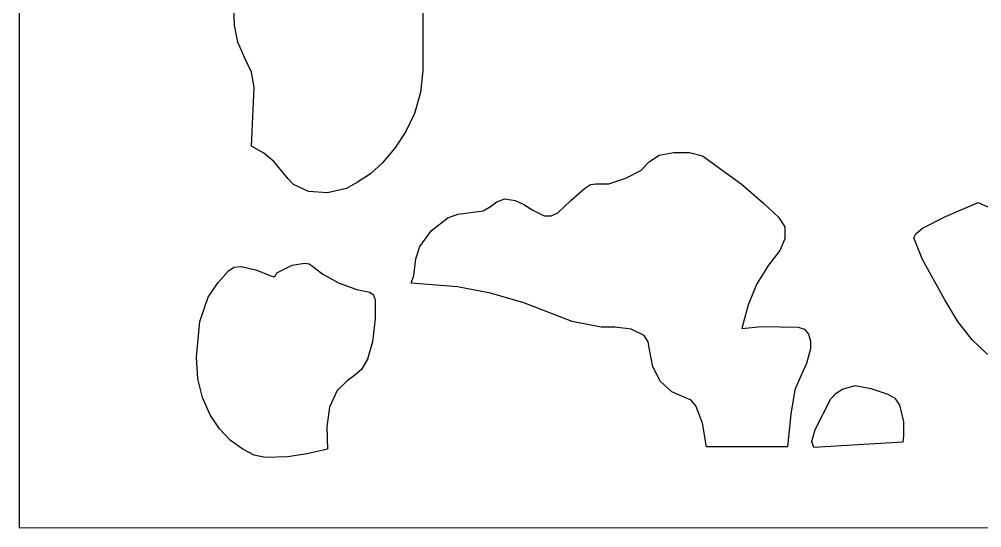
# Model space of a CAD drawing. Header units: centimetres. Extents: x -27 to -21, y -9 to 9.
# Drawn here: x -26.999 to -23.871, y -8.995 to -7.344 of the extents above; entities that cross this region are included whole.
import ezdxf

# ---------------------------------------------------------------- set-up
doc = ezdxf.new("R2010")
doc.units = ezdxf.units.CM
doc.header["$MEASUREMENT"] = 0
doc.layers.add('layer 1', color=7, linetype='Continuous')

msp = doc.modelspace()

# ---------------------------------------------------------------- linework, layer by layer
at = {"layer": 'layer 1', "color": 250, "lineweight": 30}
for points, knots in [([(-21.00043, -8.99444), (-21.00043, -8.99444), (-26.99914, -8.99536), (-26.99914, -8.99536), (-26.99914, -8.99536), (-26.99914, -8.99536), (-26.99914, 9.00077), (-26.99914, 9.00077), (-26.99914, 9.00077), (-26.99914, 9.00077), (-21.00043, 9.00077), (-21.00043, 9.00077), (-21.00043, 9.00077), (-21.00043, 9.00077), (-21.00043, -8.99444), (-21.00043, -8.99444)], [0, 0, 0, 0, 0.2, 0.2, 0.2, 0.2, 0.4, 0.4, 0.4, 0.4, 0.6, 0.6, 0.6, 0.6, 1, 1, 1, 1]), ([(-26.2443, -7.75573), (-26.2443, -7.75573), (-26.20464, -7.77841), (-26.20464, -7.77841), (-26.20464, -7.77841), (-26.20464, -7.77841), (-26.17165, -7.80551), (-26.17165, -7.80551), (-26.17165, -7.80551), (-26.17165, -7.80551), (-26.14065, -7.84405), (-26.14065, -7.84405), (-26.14065, -7.84405), (-26.14065, -7.84405), (-26.12499, -7.86212), (-26.12499, -7.86212), (-26.12499, -7.86212), (-26.12499, -7.86212), (-26.10766, -7.88019), (-26.10766, -7.88019), (-26.10766, -7.88019), (-26.10766, -7.88019), (-26.059, -7.90287), (-26.059, -7.90287), (-26.059, -7.90287), (-26.059, -7.90287), (-25.99702, -7.9073), (-25.99702, -7.9073), (-25.99702, -7.9073), (-25.99702, -7.9073), (-25.93536, -7.89365), (-25.93536, -7.89365), (-25.93536, -7.89365), (-25.93536, -7.89365), (-25.90004, -7.87337), (-25.90004, -7.87337), (-25.90004, -7.87337), (-25.90004, -7.87337), (-25.85805, -7.84626), (-25.85805, -7.84626), (-25.85805, -7.84626), (-25.85805, -7.84626), (-25.81839, -7.81012), (-25.81839, -7.81012), (-25.81839, -7.81012), (-25.81839, -7.81012), (-25.77873, -7.76255), (-25.77873, -7.76255), (-25.77873, -7.76255), (-25.77873, -7.76255), (-25.74341, -7.70816), (-25.74341, -7.70816), (-25.74341, -7.70816), (-25.74341, -7.70816), (-25.71475, -7.64934), (-25.71475, -7.64934), (-25.71475, -7.64934), (-25.71475, -7.64934), (-25.69475, -7.58148), (-25.69475, -7.58148), (-25.69475, -7.58148), (-25.69475, -7.58148), (-25.68808, -7.51142), (-25.68808, -7.51142), (-25.68808, -7.51142), (-25.68808, -7.51142), (-25.68808, -7.20146), (-25.68808, -7.20146), (-25.68808, -7.20146), (-25.68808, -7.20146), (-25.69708, -7.1314), (-25.69708, -7.1314), (-25.69708, -7.1314), (-25.69708, -7.1314), (-25.72141, -7.06133), (-25.72141, -7.06133), (-25.72141, -7.06133), (-25.72141, -7.06133), (-25.74341, -7.03423), (-25.74341, -7.03423), (-25.74341, -7.03423), (-25.74341, -7.03423), (-25.7654, -7.01376), (-25.7654, -7.01376), (-25.7654, -7.01376), (-25.7654, -7.01376), (-25.79173, -7.00933), (-25.79173, -7.00933), (-25.79173, -7.00933), (-25.79173, -7.00933), (-25.82272, -7.02058), (-25.82272, -7.02058), (-25.82272, -7.02058), (-25.82272, -7.02058), (-25.89571, -7.06354), (-25.89571, -7.06354), (-25.89571, -7.06354), (-25.89571, -7.06354), (-25.97069, -7.09065), (-25.97069, -7.09065), (-25.97069, -7.09065), (-25.97069, -7.09065), (-26.04134, -7.09526), (-26.04134, -7.09526), (-26.04134, -7.09526), (-26.04134, -7.09526), (-26.07, -7.08843), (-26.07, -7.08843), (-26.07, -7.08843), (-26.07, -7.08843), (-26.092, -7.07258), (-26.092, -7.07258), (-26.092, -7.07258), (-26.092, -7.07258), (-26.11866, -7.05451), (-26.11866, -7.05451), (-26.11866, -7.05451), (-26.11866, -7.05451), (-26.14932, -7.04086), (-26.14932, -7.04086), (-26.14932, -7.04086), (-26.14932, -7.04086), (-26.21997, -7.03423), (-26.21997, -7.03423), (-26.21997, -7.03423), (-26.21997, -7.03423), (-26.2533, -7.03865), (-26.2533, -7.03865), (-26.2533, -7.03865), (-26.2533, -7.03865), (-26.27962, -7.0499), (-26.27962, -7.0499), (-26.27962, -7.0499), (-26.27962, -7.0499), (-26.30162, -7.06576), (-26.30162, -7.06576), (-26.30162, -7.06576), (-26.30162, -7.06576), (-26.30828, -7.08843), (-26.30828, -7.08843), (-26.30828, -7.08843), (-26.30828, -7.08843), (-26.29962, -7.36446), (-26.29962, -7.36446), (-26.29962, -7.36446), (-26.29962, -7.36446), (-26.28862, -7.41867), (-26.28862, -7.41867), (-26.28862, -7.41867), (-26.28862, -7.41867), (-26.26629, -7.47067), (-26.26629, -7.47067), (-26.26629, -7.47067), (-26.26629, -7.47067), (-26.2443, -7.51603), (-26.2443, -7.51603), (-26.2443, -7.51603), (-26.2443, -7.51603), (-26.23563, -7.56581), (-26.23563, -7.56581), (-26.23563, -7.56581), (-26.23563, -7.56581), (-26.2443, -7.75573), (-26.2443, -7.75573)], [0, 0, 0, 0, 0.0238095, 0.0238095, 0.0238095, 0.0238095, 0.047619, 0.047619, 0.047619, 0.047619, 0.0714286, 0.0714286, 0.0714286, 0.0714286, 0.0952381, 0.0952381, 0.0952381, 0.0952381, 0.1190476, 0.1190476, 0.1190476, 0.1190476, 0.1428571, 0.1428571, 0.1428571, 0.1428571, 0.1666667, 0.1666667, 0.1666667, 0.1666667, 0.1904762, 0.1904762, 0.1904762, 0.1904762, 0.2142857, 0.2142857, 0.2142857, 0.2142857, 0.2380952, 0.2380952, 0.2380952, 0.2380952, 0.2619048, 0.2619048, 0.2619048, 0.2619048, 0.2857143, 0.2857143, 0.2857143, 0.2857143, 0.3095238, 0.3095238, 0.3095238, 0.3095238, 0.3333333, 0.3333333, 0.3333333, 0.3333333, 0.3571429, 0.3571429, 0.3571429, 0.3571429, 0.3809524, 0.3809524, 0.3809524, 0.3809524, 0.4047619, 0.4047619, 0.4047619, 0.4047619, 0.4285714, 0.4285714, 0.4285714, 0.4285714, 0.452381, 0.452381, 0.452381, 0.452381, 0.4761905, 0.4761905, 0.4761905, 0.4761905, 0.5, 0.5, 0.5, 0.5, 0.5238095, 0.5238095, 0.5238095, 0.5238095, 0.547619, 0.547619, 0.547619, 0.547619, 0.5714286, 0.5714286, 0.5714286, 0.5714286, 0.5952381, 0.5952381, 0.5952381, 0.5952381, 0.6190476, 0.6190476, 0.6190476, 0.6190476, 0.6428571, 0.6428571, 0.6428571, 0.6428571, 0.6666667, 0.6666667, 0.6666667, 0.6666667, 0.6904762, 0.6904762, 0.6904762, 0.6904762, 0.7142857, 0.7142857, 0.7142857, 0.7142857, 0.7380952, 0.7380952, 0.7380952, 0.7380952, 0.7619048, 0.7619048, 0.7619048, 0.7619048, 0.7857143, 0.7857143, 0.7857143, 0.7857143, 0.8095238, 0.8095238, 0.8095238, 0.8095238, 0.8333333, 0.8333333, 0.8333333, 0.8333333, 0.8571429, 0.8571429, 0.8571429, 0.8571429, 0.8809524, 0.8809524, 0.8809524, 0.8809524, 0.9047619, 0.9047619, 0.9047619, 0.9047619, 0.9285714, 0.9285714, 0.9285714, 0.9285714, 0.952381, 0.952381, 0.952381, 0.952381, 1, 1, 1, 1]), ([(-25.72574, -8.20139), (-25.72574, -8.20139), (-25.57544, -8.21264), (-25.57544, -8.21264), (-25.57544, -8.21264), (-25.57544, -8.21264), (-25.46747, -8.23311), (-25.46747, -8.23311), (-25.46747, -8.23311), (-25.46747, -8.23311), (-25.35916, -8.26464), (-25.35916, -8.26464), (-25.35916, -8.26464), (-25.35916, -8.26464), (-25.20252, -8.32585), (-25.20252, -8.32585), (-25.20252, -8.32585), (-25.20252, -8.32585), (-25.10788, -8.34392), (-25.10788, -8.34392), (-25.10788, -8.34392), (-25.10788, -8.34392), (-25.06355, -8.34392), (-25.06355, -8.34392), (-25.06355, -8.34392), (-25.06355, -8.34392), (-25.01056, -8.35075), (-25.01056, -8.35075), (-25.01056, -8.35075), (-25.01056, -8.35075), (-24.96857, -8.37103), (-24.96857, -8.37103), (-24.96857, -8.37103), (-24.96857, -8.37103), (-24.95558, -8.39131), (-24.95558, -8.39131), (-24.95558, -8.39131), (-24.95558, -8.39131), (-24.95091, -8.4162), (-24.95091, -8.4162), (-24.95091, -8.4162), (-24.95091, -8.4162), (-24.93991, -8.47281), (-24.93991, -8.47281), (-24.93991, -8.47281), (-24.93991, -8.47281), (-24.91558, -8.52038), (-24.91558, -8.52038), (-24.91558, -8.52038), (-24.91558, -8.52038), (-24.87826, -8.55431), (-24.87826, -8.55431), (-24.87826, -8.55431), (-24.87826, -8.55431), (-24.83627, -8.57238), (-24.83627, -8.57238), (-24.83627, -8.57238), (-24.83627, -8.57238), (-24.81627, -8.58141), (-24.81627, -8.58141), (-24.81627, -8.58141), (-24.81627, -8.58141), (-24.80094, -8.59948), (-24.80094, -8.59948), (-24.80094, -8.59948), (-24.80094, -8.59948), (-24.77895, -8.65609), (-24.77895, -8.65609), (-24.77895, -8.65609), (-24.77895, -8.65609), (-24.76562, -8.73298), (-24.76562, -8.73298), (-24.76562, -8.73298), (-24.76562, -8.73298), (-24.50301, -8.73298), (-24.50301, -8.73298), (-24.50301, -8.73298), (-24.50301, -8.73298), (-24.49201, -8.62659), (-24.49201, -8.62659), (-24.49201, -8.62659), (-24.49201, -8.62659), (-24.47868, -8.54749), (-24.47868, -8.54749), (-24.47868, -8.54749), (-24.47868, -8.54749), (-24.45868, -8.49991), (-24.45868, -8.49991), (-24.45868, -8.49991), (-24.45868, -8.49991), (-24.44135, -8.46156), (-24.44135, -8.46156), (-24.44135, -8.46156), (-24.44135, -8.46156), (-24.42802, -8.41399), (-24.42802, -8.41399), (-24.42802, -8.41399), (-24.42802, -8.41399), (-24.42802, -8.3891), (-24.42802, -8.3891), (-24.42802, -8.3891), (-24.42802, -8.3891), (-24.43469, -8.36642), (-24.43469, -8.36642), (-24.43469, -8.36642), (-24.43469, -8.36642), (-24.44769, -8.35075), (-24.44769, -8.35075), (-24.44769, -8.35075), (-24.44769, -8.35075), (-24.46768, -8.34392), (-24.46768, -8.34392), (-24.46768, -8.34392), (-24.46768, -8.34392), (-24.58699, -8.34171), (-24.58699, -8.34171), (-24.58699, -8.34171), (-24.58699, -8.34171), (-24.65097, -8.34835), (-24.65097, -8.34835), (-24.65097, -8.34835), (-24.65097, -8.34835), (-24.63098, -8.27146), (-24.63098, -8.27146), (-24.63098, -8.27146), (-24.63098, -8.27146), (-24.60232, -8.2036), (-24.60232, -8.2036), (-24.60232, -8.2036), (-24.60232, -8.2036), (-24.56466, -8.14257), (-24.56466, -8.14257), (-24.56466, -8.14257), (-24.56466, -8.14257), (-24.52733, -8.095), (-24.52733, -8.095), (-24.52733, -8.095), (-24.52733, -8.095), (-24.51167, -8.05665), (-24.51167, -8.05665), (-24.51167, -8.05665), (-24.51167, -8.05665), (-24.51167, -8.01811), (-24.51167, -8.01811), (-24.51167, -8.01811), (-24.51167, -8.01811), (-24.53167, -7.9864), (-24.53167, -7.9864), (-24.53167, -7.9864), (-24.53167, -7.9864), (-24.58032, -7.94122), (-24.58032, -7.94122), (-24.58032, -7.94122), (-24.58032, -7.94122), (-24.65297, -7.87798), (-24.65297, -7.87798), (-24.65297, -7.87798), (-24.65297, -7.87798), (-24.77895, -7.78744), (-24.77895, -7.78744), (-24.77895, -7.78744), (-24.77895, -7.78744), (-24.82094, -7.7762), (-24.82094, -7.7762), (-24.82094, -7.7762), (-24.82094, -7.7762), (-24.87159, -7.7762), (-24.87159, -7.7762), (-24.87159, -7.7762), (-24.87159, -7.7762), (-24.92025, -7.78523), (-24.92025, -7.78523), (-24.92025, -7.78523), (-24.92025, -7.78523), (-24.95091, -7.80551), (-24.95091, -7.80551), (-24.95091, -7.80551), (-24.95091, -7.80551), (-24.97957, -7.83483), (-24.97957, -7.83483), (-24.97957, -7.83483), (-24.97957, -7.83483), (-25.02823, -7.85972), (-25.02823, -7.85972), (-25.02823, -7.85972), (-25.02823, -7.85972), (-25.08355, -7.87798), (-25.08355, -7.87798), (-25.08355, -7.87798), (-25.08355, -7.87798), (-25.12521, -7.87798), (-25.12521, -7.87798), (-25.12521, -7.87798), (-25.12521, -7.87798), (-25.14287, -7.88019), (-25.14287, -7.88019), (-25.14287, -7.88019), (-25.14287, -7.88019), (-25.16286, -7.89365), (-25.16286, -7.89365), (-25.16286, -7.89365), (-25.16286, -7.89365), (-25.20719, -7.93219), (-25.20719, -7.93219), (-25.20719, -7.93219), (-25.20719, -7.93219), (-25.24885, -7.97294), (-25.24885, -7.97294), (-25.24885, -7.97294), (-25.24885, -7.97294), (-25.27117, -7.98197), (-25.27117, -7.98197), (-25.27117, -7.98197), (-25.27117, -7.98197), (-25.29317, -7.98197), (-25.29317, -7.98197), (-25.29317, -7.98197), (-25.29317, -7.98197), (-25.33049, -7.9639), (-25.33049, -7.9639), (-25.33049, -7.9639), (-25.33049, -7.9639), (-25.35916, -7.94583), (-25.35916, -7.94583), (-25.35916, -7.94583), (-25.35916, -7.94583), (-25.38815, -7.93219), (-25.38815, -7.93219), (-25.38815, -7.93219), (-25.38815, -7.93219), (-25.42114, -7.92758), (-25.42114, -7.92758), (-25.42114, -7.92758), (-25.42114, -7.92758), (-25.44747, -7.9368), (-25.44747, -7.9368), (-25.44747, -7.9368), (-25.44747, -7.9368), (-25.46747, -7.95247), (-25.46747, -7.95247), (-25.46747, -7.95247), (-25.46747, -7.95247), (-25.49179, -7.96611), (-25.49179, -7.96611), (-25.49179, -7.96611), (-25.49179, -7.96611), (-25.54045, -7.97294), (-25.54045, -7.97294), (-25.54045, -7.97294), (-25.54045, -7.97294), (-25.57344, -7.97736), (-25.57344, -7.97736), (-25.57344, -7.97736), (-25.57344, -7.97736), (-25.60644, -7.98879), (-25.60644, -7.98879), (-25.60644, -7.98879), (-25.60644, -7.98879), (-25.65942, -8.02954), (-25.65942, -8.02954), (-25.65942, -8.02954), (-25.65942, -8.02954), (-25.69708, -8.08154), (-25.69708, -8.08154), (-25.69708, -8.08154), (-25.69708, -8.08154), (-25.71008, -8.12229), (-25.71008, -8.12229), (-25.71008, -8.12229), (-25.71008, -8.12229), (-25.71674, -8.1765), (-25.71674, -8.1765), (-25.71674, -8.1765), (-25.71674, -8.1765), (-25.72574, -8.20139), (-25.72574, -8.20139)], [0, 0, 0, 0, 0.0142857, 0.0142857, 0.0142857, 0.0142857, 0.0285714, 0.0285714, 0.0285714, 0.0285714, 0.0428571, 0.0428571, 0.0428571, 0.0428571, 0.0571429, 0.0571429, 0.0571429, 0.0571429, 0.0714286, 0.0714286, 0.0714286, 0.0714286, 0.0857143, 0.0857143, 0.0857143, 0.0857143, 0.1, 0.1, 0.1, 0.1, 0.1142857, 0.1142857, 0.1142857, 0.1142857, 0.1285714, 0.1285714, 0.1285714, 0.1285714, 0.1428571, 0.1428571, 0.1428571, 0.1428571, 0.1571429, 0.1571429, 0.1571429, 0.1571429, 0.1714286, 0.1714286, 0.1714286, 0.1714286, 0.1857143, 0.1857143, 0.1857143, 0.1857143, 0.2, 0.2, 0.2, 0.2, 0.2142857, 0.2142857, 0.2142857, 0.2142857, 0.2285714, 0.2285714, 0.2285714, 0.2285714, 0.2428571, 0.2428571, 0.2428571, 0.2428571, 0.2571429, 0.2571429, 0.2571429, 0.2571429, 0.2714286, 0.2714286, 0.2714286, 0.2714286, 0.2857143, 0.2857143, 0.2857143, 0.2857143, 0.3, 0.3, 0.3, 0.3, 0.3142857, 0.3142857, 0.3142857, 0.3142857, 0.3285714, 0.3285714, 0.3285714, 0.3285714, 0.3428571, 0.3428571, 0.3428571, 0.3428571, 0.3571429, 0.3571429, 0.3571429, 0.3571429, 0.3714286, 0.3714286, 0.3714286, 0.3714286, 0.3857143, 0.3857143, 0.3857143, 0.3857143, 0.4, 0.4, 0.4, 0.4, 0.4142857, 0.4142857, 0.4142857, 0.4142857, 0.4285714, 0.4285714, 0.4285714, 0.4285714, 0.4428571, 0.4428571, 0.4428571, 0.4428571, 0.4571429, 0.4571429, 0.4571429, 0.4571429, 0.4714286, 0.4714286, 0.4714286, 0.4714286, 0.4857143, 0.4857143, 0.4857143, 0.4857143, 0.5, 0.5, 0.5, 0.5, 0.5142857, 0.5142857, 0.5142857, 0.5142857, 0.5285714, 0.5285714, 0.5285714, 0.5285714, 0.5428571, 0.5428571, 0.5428571, 0.5428571, 0.5571429, 0.5571429, 0.5571429, 0.5571429, 0.5714286, 0.5714286, 0.5714286, 0.5714286, 0.5857143, 0.5857143, 0.5857143, 0.5857143, 0.6, 0.6, 0.6, 0.6, 0.6142857, 0.6142857, 0.6142857, 0.6142857, 0.6285714, 0.6285714, 0.6285714, 0.6285714, 0.6428571, 0.6428571, 0.6428571, 0.6428571, 0.6571429, 0.6571429, 0.6571429, 0.6571429, 0.6714286, 0.6714286, 0.6714286, 0.6714286, 0.6857143, 0.6857143, 0.6857143, 0.6857143, 0.7, 0.7, 0.7, 0.7, 0.7142857, 0.7142857, 0.7142857, 0.7142857, 0.7285714, 0.7285714, 0.7285714, 0.7285714, 0.7428571, 0.7428571, 0.7428571, 0.7428571, 0.7571429, 0.7571429, 0.7571429, 0.7571429, 0.7714286, 0.7714286, 0.7714286, 0.7714286, 0.7857143, 0.7857143, 0.7857143, 0.7857143, 0.8, 0.8, 0.8, 0.8, 0.8142857, 0.8142857, 0.8142857, 0.8142857, 0.8285714, 0.8285714, 0.8285714, 0.8285714, 0.8428571, 0.8428571, 0.8428571, 0.8428571, 0.8571429, 0.8571429, 0.8571429, 0.8571429, 0.8714286, 0.8714286, 0.8714286, 0.8714286, 0.8857143, 0.8857143, 0.8857143, 0.8857143, 0.9, 0.9, 0.9, 0.9, 0.9142857, 0.9142857, 0.9142857, 0.9142857, 0.9285714, 0.9285714, 0.9285714, 0.9285714, 0.9428571, 0.9428571, 0.9428571, 0.9428571, 0.9571429, 0.9571429, 0.9571429, 0.9571429, 0.9714286, 0.9714286, 0.9714286, 0.9714286, 1, 1, 1, 1]), ([(-24.09243, -8.05425), (-24.09243, -8.05425), (-24.06377, -8.1245), (-24.06377, -8.1245), (-24.06377, -8.1245), (-24.06377, -8.1245), (-23.99112, -8.2556), (-23.99112, -8.2556), (-23.99112, -8.2556), (-23.99112, -8.2556), (-23.94913, -8.32585), (-23.94913, -8.32585), (-23.94913, -8.32585), (-23.94913, -8.32585), (-23.9028, -8.38467), (-23.9028, -8.38467), (-23.9028, -8.38467), (-23.9028, -8.38467), (-23.85648, -8.42985), (-23.85648, -8.42985), (-23.85648, -8.42985), (-23.85648, -8.42985), (-23.81449, -8.45013), (-23.81449, -8.45013), (-23.81449, -8.45013), (-23.81449, -8.45013), (-23.70418, -8.46377), (-23.70418, -8.46377), (-23.70418, -8.46377), (-23.70418, -8.46377), (-23.63119, -8.46838), (-23.63119, -8.46838), (-23.63119, -8.46838), (-23.63119, -8.46838), (-23.55388, -8.46156), (-23.55388, -8.46156), (-23.55388, -8.46156), (-23.55388, -8.46156), (-23.47656, -8.4457), (-23.47656, -8.4457), (-23.47656, -8.4457), (-23.47656, -8.4457), (-23.40624, -8.4186), (-23.40624, -8.4186), (-23.40624, -8.4186), (-23.40624, -8.4186), (-23.33992, -8.37324), (-23.33992, -8.37324), (-23.33992, -8.37324), (-23.33992, -8.37324), (-23.31326, -8.34171), (-23.31326, -8.34171), (-23.31326, -8.34171), (-23.31326, -8.34171), (-23.29127, -8.30317), (-23.29127, -8.30317), (-23.29127, -8.30317), (-23.29127, -8.30317), (-23.25827, -8.22628), (-23.25827, -8.22628), (-23.25827, -8.22628), (-23.25827, -8.22628), (-23.24061, -8.1494), (-23.24061, -8.1494), (-23.24061, -8.1494), (-23.24061, -8.1494), (-23.23628, -8.07914), (-23.23628, -8.07914), (-23.23628, -8.07914), (-23.23628, -8.07914), (-23.24728, -8.0159), (-23.24728, -8.0159), (-23.24728, -8.0159), (-23.24728, -8.0159), (-23.26927, -7.97072), (-23.26927, -7.97072), (-23.26927, -7.97072), (-23.26927, -7.97072), (-23.2846, -7.95247), (-23.2846, -7.95247), (-23.2846, -7.95247), (-23.2846, -7.95247), (-23.3046, -7.94122), (-23.3046, -7.94122), (-23.3046, -7.94122), (-23.3046, -7.94122), (-23.34659, -7.93219), (-23.34659, -7.93219), (-23.34659, -7.93219), (-23.34659, -7.93219), (-23.39958, -7.95026), (-23.39958, -7.95026), (-23.39958, -7.95026), (-23.39958, -7.95026), (-23.52955, -8.02493), (-23.52955, -8.02493), (-23.52955, -8.02493), (-23.52955, -8.02493), (-23.55621, -8.03176), (-23.55621, -8.03176), (-23.55621, -8.03176), (-23.55621, -8.03176), (-23.5872, -8.01811), (-23.5872, -8.01811), (-23.5872, -8.01811), (-23.5872, -8.01811), (-23.65119, -7.98418), (-23.65119, -7.98418), (-23.65119, -7.98418), (-23.65119, -7.98418), (-23.67319, -7.97976), (-23.67319, -7.97976), (-23.67319, -7.97976), (-23.67319, -7.97976), (-23.68185, -7.98418), (-23.68185, -7.98418), (-23.68185, -7.98418), (-23.68185, -7.98418), (-23.68852, -7.99562), (-23.68852, -7.99562), (-23.68852, -7.99562), (-23.68852, -7.99562), (-23.70185, -8.00225), (-23.70185, -8.00225), (-23.70185, -8.00225), (-23.70185, -8.00225), (-23.72617, -8.00004), (-23.72617, -8.00004), (-23.72617, -8.00004), (-23.72617, -8.00004), (-23.79216, -7.97976), (-23.79216, -7.97976), (-23.79216, -7.97976), (-23.79216, -7.97976), (-23.88281, -7.93901), (-23.88281, -7.93901), (-23.88281, -7.93901), (-23.88281, -7.93901), (-23.98878, -7.98418), (-23.98878, -7.98418), (-23.98878, -7.98418), (-23.98878, -7.98418), (-24.06377, -8.02272), (-24.06377, -8.02272), (-24.06377, -8.02272), (-24.06377, -8.02272), (-24.08576, -8.04079), (-24.08576, -8.04079), (-24.08576, -8.04079), (-24.08576, -8.04079), (-24.09243, -8.05425), (-24.09243, -8.05425)], [0, 0, 0, 0, 0.025641, 0.025641, 0.025641, 0.025641, 0.0512821, 0.0512821, 0.0512821, 0.0512821, 0.0769231, 0.0769231, 0.0769231, 0.0769231, 0.1025641, 0.1025641, 0.1025641, 0.1025641, 0.1282051, 0.1282051, 0.1282051, 0.1282051, 0.1538462, 0.1538462, 0.1538462, 0.1538462, 0.1794872, 0.1794872, 0.1794872, 0.1794872, 0.2051282, 0.2051282, 0.2051282, 0.2051282, 0.2307692, 0.2307692, 0.2307692, 0.2307692, 0.2564103, 0.2564103, 0.2564103, 0.2564103, 0.2820513, 0.2820513, 0.2820513, 0.2820513, 0.3076923, 0.3076923, 0.3076923, 0.3076923, 0.3333333, 0.3333333, 0.3333333, 0.3333333, 0.3589744, 0.3589744, 0.3589744, 0.3589744, 0.3846154, 0.3846154, 0.3846154, 0.3846154, 0.4102564, 0.4102564, 0.4102564, 0.4102564, 0.4358974, 0.4358974, 0.4358974, 0.4358974, 0.4615385, 0.4615385, 0.4615385, 0.4615385, 0.4871795, 0.4871795, 0.4871795, 0.4871795, 0.5128205, 0.5128205, 0.5128205, 0.5128205, 0.5384615, 0.5384615, 0.5384615, 0.5384615, 0.5641026, 0.5641026, 0.5641026, 0.5641026, 0.5897436, 0.5897436, 0.5897436, 0.5897436, 0.6153846, 0.6153846, 0.6153846, 0.6153846, 0.6410256, 0.6410256, 0.6410256, 0.6410256, 0.6666667, 0.6666667, 0.6666667, 0.6666667, 0.6923077, 0.6923077, 0.6923077, 0.6923077, 0.7179487, 0.7179487, 0.7179487, 0.7179487, 0.7435897, 0.7435897, 0.7435897, 0.7435897, 0.7692308, 0.7692308, 0.7692308, 0.7692308, 0.7948718, 0.7948718, 0.7948718, 0.7948718, 0.8205128, 0.8205128, 0.8205128, 0.8205128, 0.8461538, 0.8461538, 0.8461538, 0.8461538, 0.8717949, 0.8717949, 0.8717949, 0.8717949, 0.8974359, 0.8974359, 0.8974359, 0.8974359, 0.9230769, 0.9230769, 0.9230769, 0.9230769, 0.9487179, 0.9487179, 0.9487179, 0.9487179, 1, 1, 1, 1]), ([(-25.99702, -8.7398), (-25.99702, -8.7398), (-25.99935, -8.66734), (-25.99935, -8.66734), (-25.99935, -8.66734), (-25.99935, -8.66734), (-25.99069, -8.60409), (-25.99069, -8.60409), (-25.99069, -8.60409), (-25.99069, -8.60409), (-25.96636, -8.5497), (-25.96636, -8.5497), (-25.96636, -8.5497), (-25.96636, -8.5497), (-25.93303, -8.51798), (-25.93303, -8.51798), (-25.93303, -8.51798), (-25.93303, -8.51798), (-25.9087, -8.49991), (-25.9087, -8.49991), (-25.9087, -8.49991), (-25.9087, -8.49991), (-25.88671, -8.48184), (-25.88671, -8.48184), (-25.88671, -8.48184), (-25.88671, -8.48184), (-25.86705, -8.44792), (-25.86705, -8.44792), (-25.86705, -8.44792), (-25.86705, -8.44792), (-25.85138, -8.39131), (-25.85138, -8.39131), (-25.85138, -8.39131), (-25.85138, -8.39131), (-25.84272, -8.31682), (-25.84272, -8.31682), (-25.84272, -8.31682), (-25.84272, -8.31682), (-25.84272, -8.2556), (-25.84272, -8.2556), (-25.84272, -8.2556), (-25.84272, -8.2556), (-25.84938, -8.23753), (-25.84938, -8.23753), (-25.84938, -8.23753), (-25.84938, -8.23753), (-25.86038, -8.23071), (-25.86038, -8.23071), (-25.86038, -8.23071), (-25.86038, -8.23071), (-25.90237, -8.22167), (-25.90237, -8.22167), (-25.90237, -8.22167), (-25.90237, -8.22167), (-25.95969, -8.20139), (-25.95969, -8.20139), (-25.95969, -8.20139), (-25.95969, -8.20139), (-26.01268, -8.17189), (-26.01268, -8.17189), (-26.01268, -8.17189), (-26.01268, -8.17189), (-26.04567, -8.147), (-26.04567, -8.147), (-26.04567, -8.147), (-26.04567, -8.147), (-26.05667, -8.13796), (-26.05667, -8.13796), (-26.05667, -8.13796), (-26.05667, -8.13796), (-26.07233, -8.13575), (-26.07233, -8.13575), (-26.07233, -8.13575), (-26.07233, -8.13575), (-26.11199, -8.14257), (-26.11199, -8.14257), (-26.11199, -8.14257), (-26.11199, -8.14257), (-26.14932, -8.16064), (-26.14932, -8.16064), (-26.14932, -8.16064), (-26.14932, -8.16064), (-26.16265, -8.16747), (-26.16265, -8.16747), (-26.16265, -8.16747), (-26.16265, -8.16747), (-26.16698, -8.1765), (-26.16698, -8.1765), (-26.16698, -8.1765), (-26.16698, -8.1765), (-26.17165, -8.18093), (-26.17165, -8.18093), (-26.17165, -8.18093), (-26.17165, -8.18093), (-26.18464, -8.1765), (-26.18464, -8.1765), (-26.18464, -8.1765), (-26.18464, -8.1765), (-26.22663, -8.15843), (-26.22663, -8.15843), (-26.22663, -8.15843), (-26.22663, -8.15843), (-26.27729, -8.147), (-26.27729, -8.147), (-26.27729, -8.147), (-26.27729, -8.147), (-26.30162, -8.1494), (-26.30162, -8.1494), (-26.30162, -8.1494), (-26.30162, -8.1494), (-26.31928, -8.16064), (-26.31928, -8.16064), (-26.31928, -8.16064), (-26.31928, -8.16064), (-26.35261, -8.19918), (-26.35261, -8.19918), (-26.35261, -8.19918), (-26.35261, -8.19918), (-26.3856, -8.24657), (-26.3856, -8.24657), (-26.3856, -8.24657), (-26.3856, -8.24657), (-26.41193, -8.32585), (-26.41193, -8.32585), (-26.41193, -8.32585), (-26.41193, -8.32585), (-26.42326, -8.44109), (-26.42326, -8.44109), (-26.42326, -8.44109), (-26.42326, -8.44109), (-26.41859, -8.51135), (-26.41859, -8.51135), (-26.41859, -8.51135), (-26.41859, -8.51135), (-26.40326, -8.57238), (-26.40326, -8.57238), (-26.40326, -8.57238), (-26.40326, -8.57238), (-26.37894, -8.62898), (-26.37894, -8.62898), (-26.37894, -8.62898), (-26.37894, -8.62898), (-26.34794, -8.67416), (-26.34794, -8.67416), (-26.34794, -8.67416), (-26.34794, -8.67416), (-26.31262, -8.71251), (-26.31262, -8.71251), (-26.31262, -8.71251), (-26.31262, -8.71251), (-26.27296, -8.7398), (-26.27296, -8.7398), (-26.27296, -8.7398), (-26.27296, -8.7398), (-26.23563, -8.76008), (-26.23563, -8.76008), (-26.23563, -8.76008), (-26.23563, -8.76008), (-26.20031, -8.76691), (-26.20031, -8.76691), (-26.20031, -8.76691), (-26.20031, -8.76691), (-26.12732, -8.76469), (-26.12732, -8.76469), (-26.12732, -8.76469), (-26.12732, -8.76469), (-26.06334, -8.75566), (-26.06334, -8.75566), (-26.06334, -8.75566), (-26.06334, -8.75566), (-25.99702, -8.7398), (-25.99702, -8.7398)], [0, 0, 0, 0, 0.0227273, 0.0227273, 0.0227273, 0.0227273, 0.0454545, 0.0454545, 0.0454545, 0.0454545, 0.0681818, 0.0681818, 0.0681818, 0.0681818, 0.0909091, 0.0909091, 0.0909091, 0.0909091, 0.1136364, 0.1136364, 0.1136364, 0.1136364, 0.1363636, 0.1363636, 0.1363636, 0.1363636, 0.1590909, 0.1590909, 0.1590909, 0.1590909, 0.1818182, 0.1818182, 0.1818182, 0.1818182, 0.2045455, 0.2045455, 0.2045455, 0.2045455, 0.2272727, 0.2272727, 0.2272727, 0.2272727, 0.25, 0.25, 0.25, 0.25, 0.2727273, 0.2727273, 0.2727273, 0.2727273, 0.2954545, 0.2954545, 0.2954545, 0.2954545, 0.3181818, 0.3181818, 0.3181818, 0.3181818, 0.3409091, 0.3409091, 0.3409091, 0.3409091, 0.3636364, 0.3636364, 0.3636364, 0.3636364, 0.3863636, 0.3863636, 0.3863636, 0.3863636, 0.4090909, 0.4090909, 0.4090909, 0.4090909, 0.4318182, 0.4318182, 0.4318182, 0.4318182, 0.4545455, 0.4545455, 0.4545455, 0.4545455, 0.4772727, 0.4772727, 0.4772727, 0.4772727, 0.5, 0.5, 0.5, 0.5, 0.5227273, 0.5227273, 0.5227273, 0.5227273, 0.5454545, 0.5454545, 0.5454545, 0.5454545, 0.5681818, 0.5681818, 0.5681818, 0.5681818, 0.5909091, 0.5909091, 0.5909091, 0.5909091, 0.6136364, 0.6136364, 0.6136364, 0.6136364, 0.6363636, 0.6363636, 0.6363636, 0.6363636, 0.6590909, 0.6590909, 0.6590909, 0.6590909, 0.6818182, 0.6818182, 0.6818182, 0.6818182, 0.7045455, 0.7045455, 0.7045455, 0.7045455, 0.7272727, 0.7272727, 0.7272727, 0.7272727, 0.75, 0.75, 0.75, 0.75, 0.7727273, 0.7727273, 0.7727273, 0.7727273, 0.7954545, 0.7954545, 0.7954545, 0.7954545, 0.8181818, 0.8181818, 0.8181818, 0.8181818, 0.8409091, 0.8409091, 0.8409091, 0.8409091, 0.8636364, 0.8636364, 0.8636364, 0.8636364, 0.8863636, 0.8863636, 0.8863636, 0.8863636, 0.9090909, 0.9090909, 0.9090909, 0.9090909, 0.9318182, 0.9318182, 0.9318182, 0.9318182, 0.9545455, 0.9545455, 0.9545455, 0.9545455, 1, 1, 1, 1]), ([(-24.41702, -8.73519), (-24.41702, -8.73519), (-24.12775, -8.71712), (-24.12775, -8.71712), (-24.12775, -8.71712), (-24.12775, -8.71712), (-24.12542, -8.69684), (-24.12542, -8.69684), (-24.12542, -8.69684), (-24.12542, -8.69684), (-24.12542, -8.65148), (-24.12542, -8.65148), (-24.12542, -8.65148), (-24.12542, -8.65148), (-24.13875, -8.59727), (-24.13875, -8.59727), (-24.13875, -8.59727), (-24.13875, -8.59727), (-24.15441, -8.57459), (-24.15441, -8.57459), (-24.15441, -8.57459), (-24.15441, -8.57459), (-24.17641, -8.56113), (-24.17641, -8.56113), (-24.17641, -8.56113), (-24.17641, -8.56113), (-24.2314, -8.54288), (-24.2314, -8.54288), (-24.2314, -8.54288), (-24.2314, -8.54288), (-24.28239, -8.53384), (-24.28239, -8.53384), (-24.28239, -8.53384), (-24.28239, -8.53384), (-24.32438, -8.54527), (-24.32438, -8.54527), (-24.32438, -8.54527), (-24.32438, -8.54527), (-24.34404, -8.55873), (-24.34404, -8.55873), (-24.34404, -8.55873), (-24.34404, -8.55873), (-24.3617, -8.5768), (-24.3617, -8.5768), (-24.3617, -8.5768), (-24.3617, -8.5768), (-24.41236, -8.67637), (-24.41236, -8.67637), (-24.41236, -8.67637), (-24.41236, -8.67637), (-24.42369, -8.71491), (-24.42369, -8.71491), (-24.42369, -8.71491), (-24.42369, -8.71491), (-24.41702, -8.73519), (-24.41702, -8.73519)], [0, 0, 0, 0, 0.0666667, 0.0666667, 0.0666667, 0.0666667, 0.1333333, 0.1333333, 0.1333333, 0.1333333, 0.2, 0.2, 0.2, 0.2, 0.2666667, 0.2666667, 0.2666667, 0.2666667, 0.3333333, 0.3333333, 0.3333333, 0.3333333, 0.4, 0.4, 0.4, 0.4, 0.4666667, 0.4666667, 0.4666667, 0.4666667, 0.5333333, 0.5333333, 0.5333333, 0.5333333, 0.6, 0.6, 0.6, 0.6, 0.6666667, 0.6666667, 0.6666667, 0.6666667, 0.7333333, 0.7333333, 0.7333333, 0.7333333, 0.8, 0.8, 0.8, 0.8, 0.8666667, 0.8666667, 0.8666667, 0.8666667, 1, 1, 1, 1])]:
    msp.add_open_spline(points, degree=3, knots=knots, dxfattribs=at)

doc.saveas('drawing.dxf')
